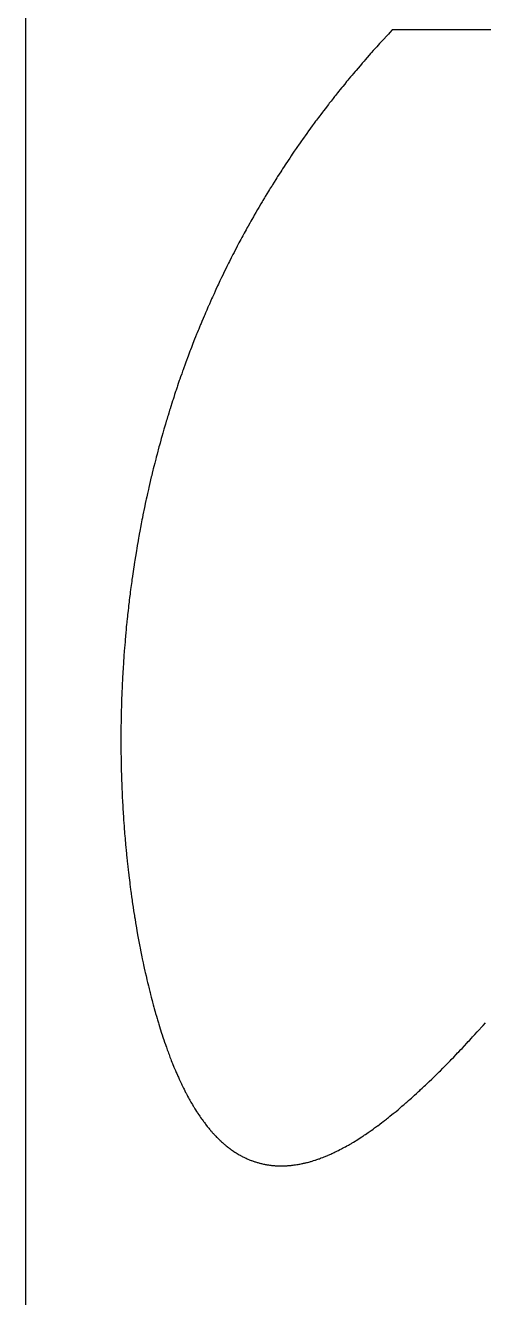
# Model space of a CAD drawing. Header units: metres. Extents: x -17 to 108, y -1 to 249.
# Drawn here: x -16.8 to 8.3, y 109.9 to 179.5 of the extents above; entities that cross this region are included whole.
import ezdxf

# ---------------------------------------------------------------- set-up
doc = ezdxf.new("R2010")
doc.units = ezdxf.units.M
doc.header["$MEASUREMENT"] = 0

msp = doc.modelspace()

# ---------------------------------------------------------------- linework, layer by layer
at = {"flags": 128}
for points in [[(108.224052, -0.654702), (108.224052, 249.345298), (-16.775948, 249.345298), (-16.775948, -0.654702), (108.224052, -0.654702)], [(3.298426, 179.271627), (3.160381, 179.124617), (3.091581, 179.050964), (2.988657, 178.940299), (2.834896, 178.773886), (2.681887, 178.606973), (2.605665, 178.523328), (2.453785, 178.355662), (2.378129, 178.27164), (2.264999, 178.145372), (2.164796, 178.032895), (2.114821, 177.976572), (2.040016, 177.891983), (1.928165, 177.764862), (1.816743, 177.637455), (1.761192, 177.573645), (1.6627, 177.460029), (1.613581, 177.403136), (1.540062, 177.31769), (1.430142, 177.189283), (1.320652, 177.060588), (1.266069, 176.996133), (1.157228, 176.867008), (1.102969, 176.802337), (1.021783, 176.705195), (0.925879, 176.589855), (0.878056, 176.532099), (0.806481, 176.445357), (0.699481, 176.315005), (0.592916, 176.184362), (0.539797, 176.118932), (0.433885, 175.987855), (0.381092, 175.922207), (0.302108, 175.823599), (0.197178, 175.691868), (0.144877, 175.625893), (0.06663, 175.526793), (-0.050278, 175.377837), (-0.142257, 175.259882), (-0.188117, 175.200817), (-0.256744, 175.112113), (-0.359319, 174.978812), (-0.461453, 174.845218), (-0.512356, 174.778311), (-0.61383, 174.644277), (-0.664402, 174.57715), (-0.740053, 174.476321), (-0.840535, 174.341626), (-0.89061, 174.274168), (-0.965515, 174.172843), (-1.077407, 174.020545), (-1.165419, 173.899946), (-1.209294, 173.83956), (-1.274942, 173.74887), (-1.373044, 173.612589), (-1.470701, 173.476013), (-1.519364, 173.407614), (-1.616355, 173.270593), (-1.664683, 173.201972), (-1.736968, 173.0989), (-1.832957, 172.961212), (-1.880784, 172.892257), (-1.952316, 172.788684), (-2.059144, 172.633012), (-2.171074, 172.468604), (-2.226804, 172.386243), (-2.310104, 172.262505), (-2.39305, 172.138532), (-2.43439, 172.076457), (-2.516806, 171.95213), (-2.557881, 171.889878), (-2.619327, 171.796389), (-2.700945, 171.671531), (-2.741621, 171.609013), (-2.802468, 171.515126), (-2.893365, 171.374045), (-2.973785, 171.248389), (-3.013861, 171.185472), (-3.07381, 171.090985), (-3.163357, 170.949005), (-3.252453, 170.806725), (-3.296832, 170.735472), (-3.37545, 170.608615), (-3.414625, 170.545098), (-3.473221, 170.44971), (-3.560737, 170.306378), (-3.647802, 170.162744), (-3.691165, 170.090814), (-3.777551, 169.946729), (-3.820575, 169.874573), (-3.884897, 169.766197), (-4.00806, 169.556996), (-4.069286, 169.452159), (-4.160682, 169.294607), (-4.251544, 169.136701), (-4.296776, 169.057615), (-4.386838, 168.899175), (-4.43167, 168.819822), (-4.498666, 168.700626), (-4.587527, 168.541386), (-4.631757, 168.461633), (-4.697852, 168.341835), (-4.796429, 168.161764), (-4.883485, 168.001321), (-4.926812, 167.920966), (-4.991551, 167.800265), (-5.088094, 167.618838), (-5.183957, 167.436959), (-5.231635, 167.345849), (-5.315974, 167.183597), (-5.357942, 167.102337), (-5.420642, 166.980278), (-5.514125, 166.796812), (-5.606927, 166.612893), (-5.653072, 166.520762), (-5.74485, 166.336161), (-5.790483, 166.24369), (-5.858613, 166.10477), (-5.938862, 165.939792), (-5.978783, 165.857169), (-6.038413, 165.733064), (-6.127286, 165.546528), (-6.215475, 165.359535), (-6.259312, 165.265868), (-6.346473, 165.07819), (-6.389796, 164.98418), (-6.454459, 164.84295), (-6.540076, 164.654244), (-6.582626, 164.559719), (-6.64613, 164.417717), (-6.709247, 164.275458), (-6.74066, 164.204231), (-6.75151, 164.179562), (-6.785582, 164.101876), (-6.853327, 163.946402), (-6.92054, 163.790791), (-6.965053, 163.686974), (-6.994598, 163.617729), (-7.053375, 163.479158), (-7.119001, 163.323136), (-7.162459, 163.219047), (-7.191301, 163.14962), (-7.248674, 163.010686), (-7.291432, 162.906416), (-7.319809, 162.836868), (-7.376252, 162.697694), (-7.40432, 162.628067), (-7.460146, 162.488734), (-7.515562, 162.349294), (-7.552279, 162.256275), (-7.625167, 162.070096), (-7.693951, 161.892505), (-7.739443, 161.774016), (-7.769609, 161.694981), (-7.829553, 161.536812), (-7.874173, 161.418098), (-7.903759, 161.338913), (-7.962545, 161.180444), (-7.991746, 161.10116), (-8.049763, 160.942492), (-8.107269, 160.783692), (-8.145323, 160.677752), (-8.170567, 160.607093), (-8.220753, 160.465696), (-8.283696, 160.286593), (-8.325301, 160.167098), (-8.35288, 160.087395), (-8.40766, 159.927889), (-8.448415, 159.808175), (-8.475427, 159.728324), (-8.529076, 159.568526), (-8.555712, 159.488578), (-8.60861, 159.328586), (-8.661008, 159.168464), (-8.695663, 159.061645), (-8.718644, 158.9904), (-8.764311, 158.847834), (-8.821547, 158.667254), (-8.859356, 158.546778), (-8.884407, 158.46642), (-8.93414, 158.305609), (-8.971117, 158.184917), (-8.995614, 158.104416), (-9.044241, 157.943318), (-9.06837, 157.862722), (-9.116262, 157.701434), (-9.163664, 157.54002), (-9.194995, 157.432341), (-9.257008, 157.216814), (-9.308659, 157.034789), (-9.342752, 156.913351), (-9.36533, 156.832353), (-9.410123, 156.670264), (-9.443401, 156.548615), (-9.465435, 156.467477), (-9.509143, 156.305107), (-9.530817, 156.223875), (-9.573805, 156.061319), (-9.616313, 155.898639), (-9.616313, 155.898639), (-9.644386, 155.790116), (-9.699895, 155.572907), (-9.746072, 155.389466), (-9.776522, 155.267085), (-9.796674, 155.18546), (-9.836621, 155.022117), (-9.86627, 154.899529), (-9.885889, 154.817766), (-9.92477, 154.654147), (-9.944034, 154.572292), (-9.982208, 154.40849), (-10.019911, 154.244567), (-10.044785, 154.135217), (-10.093906, 153.916355), (-10.134704, 153.731522), (-10.161574, 153.608215), (-10.179341, 153.525973), (-10.214524, 153.361397), (-10.240606, 153.237887), (-10.257848, 153.155508), (-10.291983, 152.990662), (-10.308875, 152.908193), (-10.342313, 152.743166), (-10.375286, 152.578019), (-10.397011, 152.467854), (-10.439843, 152.247365), (-10.475343, 152.061162), (-10.498685, 151.936942), (-10.514102, 151.854092), (-10.544591, 151.688302), (-10.567155, 151.563881), (-10.582055, 151.480897), (-10.611508, 151.314839), (-10.626062, 151.231765), (-10.654827, 151.065529), (-10.683133, 150.899175), (-10.701749, 150.788206), (-10.73837, 150.56611), (-10.768638, 150.378552), (-10.788495, 150.253431), (-10.80159, 150.16998), (-10.827438, 150.00299), (-10.846526, 149.87767), (-10.859108, 149.794086), (-10.883931, 149.62683), (-10.896171, 149.543158), (-10.920312, 149.375726), (-10.943997, 149.208176), (-10.959535, 149.096411), (-10.990005, 148.872724), (-11.018955, 148.654297), (-11.037828, 148.508569), (-11.05022, 148.411368), (-11.074551, 148.216849), (-11.092402, 148.070856), (-11.104113, 147.973478), (-11.127082, 147.778605), (-11.138339, 147.68111), (-11.1604, 147.486002), (-11.181856, 147.290737), (-11.195824, 147.160473), (-11.204987, 147.073591), (-11.222955, 146.899735), (-11.22839, 146.84619), (-11.236752, 146.762899), (-11.253139, 146.596336), (-11.269076, 146.429796), (-11.279451, 146.318782), (-11.299603, 146.096788), (-11.314196, 145.930319), (-11.323677, 145.819354), (-11.342044, 145.597454), (-11.350932, 145.48652), (-11.368116, 145.264682), (-11.384514, 145.042887), (-11.39501, 144.895046), (-11.401814, 144.796495), (-11.41496, 144.599419), (-11.427053, 144.409411), (-11.434797, 144.282757), (-11.439819, 144.198327), (-11.449525, 144.029487), (-11.456509, 143.902872), (-11.461025, 143.818469), (-11.469719, 143.649682), (-11.473898, 143.565297), (-11.48192, 143.396545), (-11.489495, 143.227816), (-11.494296, 143.115344), (-11.503305, 142.89043), (-11.51029, 142.700691), (-11.514634, 142.574215), (-11.517391, 142.489905), (-11.522571, 142.321303), (-11.526165, 142.194867), (-11.528423, 142.110583), (-11.532606, 141.942033), (-11.534531, 141.857767), (-11.538049, 141.689252), (-11.541125, 141.520761), (-11.54293, 141.408446), (-11.545951, 141.183848), (-11.547891, 140.994375), (-11.548873, 140.868076), (-11.549391, 140.783884), (-11.550095, 140.615518), (-11.550333, 140.489258), (-11.550355, 140.405093), (-11.550067, 140.236778), (-11.549758, 140.15263), (-11.548809, 139.984351), (-11.54742, 139.816095), (-11.546249, 139.703937), (-11.54332, 139.479652), (-11.539609, 139.255409), (-11.537459, 139.143302), (-11.533867, 138.975162), (-11.529835, 138.807045), (-11.527653, 138.722996), (-11.522957, 138.554914), (-11.520444, 138.470882), (-11.516467, 138.344844), (-11.510777, 138.176815), (-11.507766, 138.092809), (-11.503043, 137.966811), (-11.49549, 137.777838), (-11.485812, 137.553909), (-11.480676, 137.44196), (-11.472603, 137.274057), (-11.464084, 137.106176), (-11.459657, 137.022245), (-11.450468, 136.8544), (-11.445706, 136.770486), (-11.438353, 136.644627), (-11.428156, 136.476835), (-11.42289, 136.392948), (-11.414779, 136.267128), (-11.402138, 136.078424), (-11.386417, 135.854813), (-11.378255, 135.743024), (-11.365633, 135.57536), (-11.352556, 135.407719), (-11.345847, 135.323908), (-11.332085, 135.156304), (-11.325033, 135.072511), (-11.314238, 134.946833), (-11.299443, 134.779284), (-11.291873, 134.695518), (-11.2803, 134.569881), (-11.262452, 134.381451), (-11.246094, 134.213984), (-11.23774, 134.130259), (-11.22499, 134.004684), (-11.205369, 133.816348), (-11.185152, 133.628043), (-11.174819, 133.533902), (-11.149726, 133.310786), (-11.136861, 133.199244), (-11.117164, 133.031953), (-11.096985, 132.864687), (-11.086713, 132.781064), (-11.065805, 132.613836), (-11.055168, 132.530232), (-11.038982, 132.404838), (-11.01697, 132.237669), (-11.005778, 132.154094), (-10.988758, 132.028744), (-10.962702, 131.840747), (-10.939008, 131.673666), (-10.926972, 131.590136), (-10.90868, 131.464853), (-10.880704, 131.276957), (-10.852078, 131.089095), (-10.837519, 130.995177), (-10.811229, 130.828233), (-10.797888, 130.744772), (-10.777629, 130.619592), (-10.746681, 130.431853), (-10.715055, 130.244149), (-10.698985, 130.150311), (-10.669993, 129.98351), (-10.655292, 129.90012), (-10.632981, 129.775049), (-10.598928, 129.587473), (-10.564164, 129.399934), (-10.546513, 129.306179), (-10.514686, 129.139527), (-10.498556, 129.056213), (-10.474089, 128.931255), (-10.436768, 128.743851), (-10.398693, 128.556486), (-10.379371, 128.462819), (-10.347836, 128.311931), (-10.33188, 128.236497), (-10.307707, 128.123359), (-10.270906, 127.953682), (-10.233448, 127.784041), (-10.214469, 127.699235), (-10.214469, 127.699235), (-10.174392, 127.522592), (-10.154093, 127.434352), (-10.123312, 127.302094), (-10.09213, 127.169961), (-10.076387, 127.103942), (-10.044595, 126.972), (-10.028544, 126.906076), (-10.004272, 126.807252), (-9.971543, 126.675601), (-9.95502, 126.609824), (-9.930035, 126.511222), (-9.892103, 126.36346), (-9.859946, 126.239974), (-9.843721, 126.178276), (-9.819199, 126.085787), (-9.781994, 125.947185), (-9.744278, 125.808742), (-9.725225, 125.739581), (-9.691028, 125.616729), (-9.673772, 125.555352), (-9.647688, 125.463349), (-9.608103, 125.325487), (-9.567958, 125.187799), (-9.547672, 125.119022), (-9.499005, 124.956175), (-9.47436, 124.874848), (-9.436993, 124.752983), (-9.399138, 124.631269), (-9.380025, 124.57047), (-9.34142, 124.448989), (-9.321926, 124.388308), (-9.292441, 124.297363), (-9.252666, 124.176246), (-9.232578, 124.115751), (-9.202189, 124.025086), (-9.15602, 123.889273), (-9.114378, 123.768737), (-9.093339, 123.708537), (-9.061505, 123.618322), (-9.013119, 123.483198), (-8.969456, 123.363291), (-8.947389, 123.30341), (-8.913988, 123.213683), (-8.863198, 123.079307), (-8.817341, 122.960082), (-8.794156, 122.900549), (-8.759052, 122.811352), (-8.723548, 122.722279), (-8.705643, 122.67779), (-8.665487, 122.57904), (-8.645214, 122.529725), (-8.614559, 122.45583), (-8.568009, 122.345163), (-8.520765, 122.234714), (-8.496876, 122.179573), (-8.456862, 122.088252), (-8.436681, 122.042687), (-8.40619, 121.974462), (-8.359949, 121.872402), (-8.31309, 121.770684), (-8.289425, 121.719955), (-8.241612, 121.618764), (-8.217461, 121.568304), (-8.180924, 121.492784), (-8.14342, 121.41628), (-8.12452, 121.378111), (-8.09598, 121.32096), (-8.052739, 121.235473), (-8.008971, 121.150276), (-7.986886, 121.107789), (-7.947286, 121.032443), (-7.927323, 120.99486), (-7.897169, 120.938601), (-7.851463, 120.854476), (-7.805174, 120.770672), (-7.781807, 120.728893), (-7.739893, 120.654825), (-7.718754, 120.617892), (-7.686815, 120.562619), (-7.638378, 120.480003), (-7.589292, 120.397744), (-7.564502, 120.356751), (-7.520014, 120.284106), (-7.497567, 120.247895), (-7.463639, 120.193721), (-7.412156, 120.112788), (-7.359946, 120.032256), (-7.333563, 119.992144), (-7.290659, 119.927739), (-7.26902, 119.89564), (-7.236323, 119.847622), (-7.186732, 119.775896), (-7.136471, 119.704538), (-7.111084, 119.669), (-7.10317, 119.657991), (-7.049657, 119.584393), (-7.022661, 119.547823), (-6.981863, 119.493257), (-6.940695, 119.439044), (-6.91997, 119.412072), (-6.878237, 119.358399), (-6.857226, 119.3317), (-6.825529, 119.291824), (-6.771998, 119.225577), (-6.744998, 119.192678), (-6.704199, 119.143615), (-6.663036, 119.0949), (-6.642316, 119.070674), (-6.600597, 119.02249), (-6.579596, 118.998532), (-6.547916, 118.962767), (-6.510089, 118.920647), (-6.49106, 118.899697), (-6.46237, 118.868412), (-6.419003, 118.821802), (-6.375231, 118.775579), (-6.353191, 118.752614), (-6.308799, 118.706983), (-6.286445, 118.684318), (-6.252715, 118.650511), (-6.212425, 118.610744), (-6.19215, 118.590984), (-6.161575, 118.561499), (-6.11534, 118.517629), (-6.068651, 118.474193), (-6.045133, 118.45264), (-5.997747, 118.40987), (-5.973877, 118.388654), (-5.937846, 118.357045), (-5.89479, 118.319921), (-5.873117, 118.301498), (-5.840421, 118.27404), (-5.790957, 118.233255), (-5.740978, 118.192961), (-5.715793, 118.173), (-5.665023, 118.133459), (-5.639436, 118.113881), (-5.6008, 118.084756), (-5.595343, 118.080684), (-5.54991, 118.047193), (-5.527091, 118.030642), (-5.492734, 118.006062), (-5.440907, 117.969748), (-5.38873, 117.934106), (-5.362508, 117.916539), (-5.309797, 117.881917), (-5.283307, 117.864862), (-5.243404, 117.839604), (-5.195089, 117.80971), (-5.17082, 117.794977), (-5.134277, 117.773145), (-5.079144, 117.741004), (-5.023628, 117.709597), (-4.995725, 117.694171), (-4.939626, 117.663878), (-4.91143, 117.649012), (-4.868951, 117.627066), (-4.818317, 117.601608), (-4.792882, 117.589105), (-4.754581, 117.570635), (-4.696792, 117.543574), (-4.638597, 117.517292), (-4.609345, 117.504445), (-4.550532, 117.479344), (-4.520969, 117.467092), (-4.47643, 117.449089), (-4.42167, 117.427701), (-4.394157, 117.417263), (-4.352719, 117.401926), (-4.311077, 117.386978), (-4.29018, 117.37965), (-4.248231, 117.365287), (-4.227179, 117.358254), (-4.195504, 117.347889), (-4.182514, 117.343714), (-4.123263, 117.325221), (-4.083697, 117.313373), (-4.05729, 117.305687), (-4.004409, 117.290824), (-3.964687, 117.280119), (-3.938178, 117.273194), (-3.88509, 117.259845), (-3.858513, 117.253421), (-3.805289, 117.241073), (-3.751976, 117.229388), (-3.716384, 117.221965), (-3.692634, 117.217178), (-3.645081, 117.207994), (-3.59804, 117.199428), (-3.566641, 117.193996), (-3.503752, 117.183798), (-3.472263, 117.179031), (-3.409195, 117.170157), (-3.346008, 117.16216), (-3.303817, 117.157313), (-3.275661, 117.154296), (-3.219279, 117.148774), (-3.196954, 117.146779), (-3.196954, 117.146779), (-3.15226, 117.143106), (-3.10751, 117.139857), (-3.077644, 117.137925), (-3.017836, 117.134622), (-2.972914, 117.132634), (-2.942935, 117.13154), (-2.882901, 117.129907), (-2.852846, 117.129366), (-2.792662, 117.128834), (-2.732379, 117.129033), (-2.692136, 117.129568), (-2.665282, 117.130104), (-2.611518, 117.131603), (-2.558611, 117.133629), (-2.523402, 117.135277), (-2.499957, 117.136507), (-2.453131, 117.139279), (-2.418067, 117.141628), (-2.394718, 117.143321), (-2.348083, 117.147011), (-2.324797, 117.149007), (-2.278286, 117.153295), (-2.231857, 117.157975), (-2.20095, 117.16131), (-2.139241, 117.168492), (-2.115477, 117.171441), (-2.06801, 117.177637), (-2.020626, 117.184225), (-1.989081, 117.188832), (-1.926097, 117.198555), (-1.878952, 117.206289), (-1.847564, 117.211652), (-1.784893, 117.22287), (-1.753608, 117.228723), (-1.691138, 117.24091), (-1.628801, 117.25373), (-1.587315, 117.262623), (-1.55969, 117.268705), (-1.504514, 117.281229), (-1.458038, 117.292167), (-1.427092, 117.299647), (-1.365293, 117.315048), (-1.33444, 117.322969), (-1.272823, 117.339244), (-1.211326, 117.356091), (-1.170394, 117.367636), (-1.143134, 117.37547), (-1.088683, 117.391467), (-1.037081, 117.407052), (-1.002724, 117.417656), (-0.934116, 117.439372), (-0.899865, 117.450481), (-0.831466, 117.473198), (-0.763204, 117.496569), (-0.717771, 117.512508), (-0.687515, 117.523292), (-0.627082, 117.545233), (-0.620714, 117.547576), (-0.58186, 117.562), (-0.504458, 117.591386), (-0.427455, 117.621474), (-0.376338, 117.641915), (-0.342354, 117.655708), (-0.274609, 117.683689), (-0.230426, 117.702283), (-0.20104, 117.7148), (-0.142429, 117.740121), (-0.113204, 117.752923), (-0.054913, 117.778807), (0.00317, 117.805057), (0.041778, 117.822758), (0.118725, 117.858633), (0.183376, 117.889384), (0.22634, 117.910125), (0.311947, 117.952172), (0.354593, 117.973475), (0.439573, 118.016625), (0.52415, 118.060487), (0.580315, 118.090115), (0.617662, 118.110036), (0.692131, 118.150274), (0.73389, 118.173137), (0.817133, 118.219348), (0.900016, 118.266193), (0.955076, 118.297767), (0.991697, 118.318967), (1.064737, 118.361722), (1.105705, 118.385977), (1.187396, 118.434921), (1.268764, 118.484433), (1.322833, 118.517751), (1.358803, 118.540098), (1.43056, 118.585111), (1.470819, 118.610616), (1.551115, 118.662016), (1.63112, 118.713929), (1.684298, 118.748816), (1.71968, 118.772197), (1.790282, 118.819247), (1.8299, 118.845879), (1.908936, 118.899497), (1.987709, 118.95358), (2.04008, 118.989888), (2.144484, 119.063098), (2.183522, 119.090752), (2.261415, 119.146383), (2.339069, 119.202435), (2.390708, 119.240034), (2.493679, 119.315773), (2.504516, 119.323802), (2.580193, 119.380183), (2.630471, 119.417936), (2.73062, 119.493835), (2.780495, 119.531976), (2.879854, 119.608634), (2.978705, 119.685779), (3.044332, 119.737472), (3.087964, 119.772049), (3.174947, 119.841471), (3.286249, 119.931241), (3.360125, 119.9914), (3.409234, 120.031642), (3.50712, 120.112445), (3.616726, 120.203843), (3.689501, 120.265059), (3.737889, 120.305993), (3.834365, 120.388149), (3.906464, 120.450014), (3.954409, 120.491374), (4.050016, 120.574364), (4.097681, 120.615993), (4.192737, 120.699513), (4.287437, 120.783374), (4.350378, 120.839466), (4.475811, 120.952082), (4.528553, 120.99976), (4.63373, 121.09541), (4.738509, 121.191443), (4.808143, 121.255675), (4.85447, 121.298587), (4.9469, 121.384628), (5.05053, 121.481764), (5.119413, 121.546717), (5.2567, 121.677082), (5.325109, 121.74249), (5.461466, 121.873747), (5.597225, 122.00558), (5.687406, 122.09378), (5.747385, 122.152716), (5.867009, 122.270909), (5.934106, 122.337577), (6.067892, 122.471302), (6.201148, 122.605538), (6.289697, 122.695305), (6.348604, 122.75527), (6.466122, 122.875485), (6.532055, 122.94327), (6.663558, 123.079188), (6.794589, 123.215559), (6.881687, 123.30672), (6.939639, 123.367602), (7.05528, 123.489619), (7.120175, 123.558401), (7.249642, 123.696273), (7.378687, 123.834552), (7.464487, 123.926958), (7.521587, 123.988659), (7.635549, 124.112287), (7.699517, 124.181959), (7.827162, 124.321581), (7.954429, 124.461567), (8.039067, 124.555088), (8.207863, 124.742593), (8.270999, 124.813064), (8.397011, 124.954253)], [(84.170854, 179.272975), (3.298426, 179.271627)]]:
    msp.add_lwpolyline(points, dxfattribs=at)

doc.saveas('drawing.dxf')
